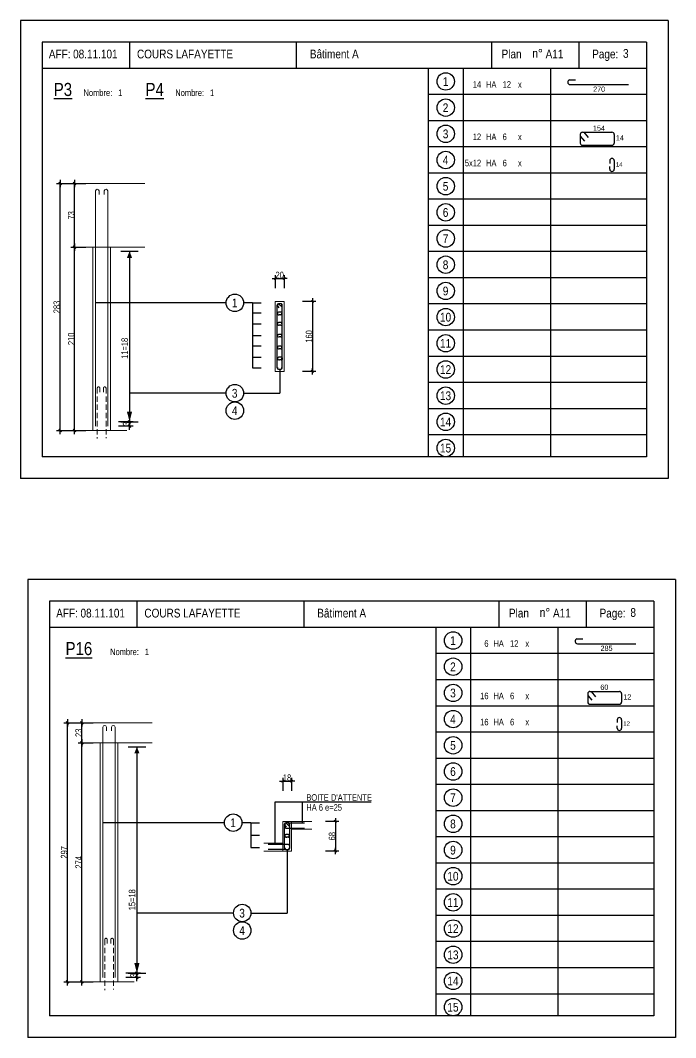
# Model space of a CAD drawing. Header units: metres. Extents: x -9927 to 45032, y -190416 to 12166.
# Drawn here: x 2849 to 4351, y -30222 to -27891 of the extents above; entities that cross this region are included whole.
import ezdxf
from ezdxf.enums import TextEntityAlignment as Align

# ---------------------------------------------------------------- set-up
doc = ezdxf.new("R2010")
doc.units = ezdxf.units.M
doc.header["$PDMODE"] = 65
doc.linetypes.add('CACHE2', pattern=[0.1875, 0.125, -0.0625])
for name, color, linetype in [('01_cote_gen', 4, 'Continuous'), ('01_fenetres', 171, 'Continuous'), ('01_linteaux', 3, 'Continuous'), ('01_sem', 42, 'Continuous'), ('01_texte', 230, 'Continuous'), ('AA_COTES', 2, 'Continuous')]:
    doc.layers.add(name, color=color, linetype=linetype)
doc.styles.add('STYLE2', font='ARIALN.TTF')
doc.dimstyles.new('JB25', dxfattribs={"dimscale": 0.1, "dimtxt": 150, "dimasz": 17, "dimexe": 0.1, "dimexo": 0.1, "dimgap": 0.09, "dimtad": 1, "dimdec": 1, "dimlfac": 0.5, "dimdsep": 46, "dimtxsty": 'STYLE2', "dimblk1": 'BOND_G', "dimblk2": 'BOND_D', "dimsah": 1, "dimcen": 1.5, "dimdle": 0.01, "dimse1": 1, "dimse2": 1, "dimclrd": 4, "dimclre": 2, "dimclrt": 5, "dimadec": 0, "dimazin": 0, "dimtfac": 2.333333, "dimtdec": 1, "dimtix": 1, "dimtmove": 2, "dimatfit": 3, "dimldrblk": 'BOND_G', "dimfxl": 1, "dimtolj": 1, "dimtzin": 0, "dimarcsym": 0})
doc.dimstyles.new('JB50', dxfattribs={"dimscale": 0.1, "dimtxt": 150, "dimasz": 15, "dimexe": 0.1, "dimexo": 0.1, "dimgap": 0.09, "dimtad": 1, "dimdec": 1, "dimdsep": 46, "dimtxsty": 'STYLE2', "dimblk1": 'BOND_G', "dimblk2": 'BOND_D', "dimsah": 1, "dimcen": 1.5, "dimdle": 0.01, "dimse1": 1, "dimse2": 1, "dimclrd": 4, "dimclre": 2, "dimclrt": 6, "dimazin": 2, "dimtfac": 2.333333, "dimtdec": 1, "dimtix": 1, "dimtmove": 2, "dimatfit": 3, "dimldrblk": 'BOND_G', "dimfxl": 1, "dimtolj": 1, "dimtzin": 0, "dimarcsym": 0})

# ---------------------------------------------------------------- blocks, each defined once
blk = doc.blocks.new('BOND_G')
at = {"layer": 'AA_COTES', "color": 0}
for p, q in [((0, -5), (0, 15)), ((5, 0), (-5, 0)), ((1.8, 1.8), (-1.8, -1.8))]:
    blk.add_line(p, q, dxfattribs=at)
blk = doc.blocks.new('BOND_D')
at = {"layer": 'AA_COTES', "color": 0}
for p, q in [((5, 0), (-5, 0)), ((-1.8, -1.8), (1.8, 1.8)), ((0, 5), (0, -15))]:
    blk.add_line(p, q, dxfattribs=at)
blk = doc.blocks.new('*D239')
at = {"layer": '01_cote_gen', "color": 4, "linetype": 'Continuous', "lineweight": -2, "transparency": 16777216}
blk.add_line((2940.4, -28828.9), (2940.4, -28266.3), dxfattribs=at)
at = {"layer": 'DEFPOINTS', "color": 0, "linetype": 'Continuous', "lineweight": 0, "transparency": 16777216}
for p in [(2940.4, -28264.6), (3055.5, -28264.6), (3015.5, -28830.6)]:
    blk.add_point(p, dxfattribs=at)
at = {"layer": '01_cote_gen', "color": 4, "linetype": 'Continuous', "lineweight": -2, "transparency": 16777216, "xscale": 1.7, "yscale": 1.7, "zscale": 1.7}
for name, p, rotation in [('BOND_D', (2940.4, -28264.6), 90), ('BOND_G', (2940.4, -28830.6), 270)]:
    blk.add_blockref(name, p, dxfattribs=dict(at, rotation=rotation))
at = {"layer": '01_cote_gen', "color": 5, "linetype": 'Continuous', "lineweight": 0, "transparency": 16777216, "insert": (2932.8, -28547.6), "char_height": 15, "attachment_point": 5, "rotation": 90, "style": 'STYLE2'}
blk.add_mtext('\\A1;283', dxfattribs=at)
blk = doc.blocks.new('*D240')
at = {"layer": '01_cote_gen', "color": 4, "linetype": 'Continuous', "lineweight": -2, "transparency": 16777216}
blk.add_line((2973.6, -28408.9), (2973.6, -28266.3), dxfattribs=at)
at = {"layer": 'DEFPOINTS', "color": 0, "linetype": 'Continuous', "lineweight": 0, "transparency": 16777216}
for p in [(2973.6, -28264.6), (3102.3, -28264.6), (3111.3, -28410.6)]:
    blk.add_point(p, dxfattribs=at)
at = {"layer": '01_cote_gen', "color": 4, "linetype": 'Continuous', "lineweight": -2, "transparency": 16777216, "xscale": 1.7, "yscale": 1.7, "zscale": 1.7}
for name, p, rotation in [('BOND_D', (2973.6, -28264.6), 90), ('BOND_G', (2973.6, -28410.6), 270)]:
    blk.add_blockref(name, p, dxfattribs=dict(at, rotation=rotation))
at = {"layer": '01_cote_gen', "color": 5, "linetype": 'Continuous', "lineweight": 0, "transparency": 16777216, "insert": (2965.9, -28337.6), "char_height": 15, "attachment_point": 5, "rotation": 90, "style": 'STYLE2'}
blk.add_mtext('\\A1;73', dxfattribs=at)
blk = doc.blocks.new('*D241')
at = {"layer": '01_cote_gen', "color": 4, "linetype": 'Continuous', "lineweight": -2, "transparency": 16777216}
blk.add_line((2973.6, -28828.9), (2973.6, -28412.3), dxfattribs=at)
at = {"layer": 'DEFPOINTS', "color": 0, "linetype": 'Continuous', "lineweight": 0, "transparency": 16777216}
for p in [(2973.6, -28410.6), (2982.1, -28410.6), (2991.7, -28830.6)]:
    blk.add_point(p, dxfattribs=at)
at = {"layer": '01_cote_gen', "color": 4, "linetype": 'Continuous', "lineweight": -2, "transparency": 16777216, "xscale": 1.7, "yscale": 1.7, "zscale": 1.7}
for name, p, rotation in [('BOND_D', (2973.6, -28410.6), 90), ('BOND_G', (2973.6, -28830.6), 270)]:
    blk.add_blockref(name, p, dxfattribs=dict(at, rotation=rotation))
at = {"layer": '01_cote_gen', "color": 5, "linetype": 'Continuous', "lineweight": 0, "transparency": 16777216, "insert": (2965.9, -28620.6), "char_height": 15, "attachment_point": 5, "rotation": 90, "style": 'STYLE2'}
blk.add_mtext('\\A1;210', dxfattribs=at)
blk = doc.blocks.new('*D242')
at = {"layer": '01_cote_gen', "color": 4, "linetype": 'Continuous', "lineweight": -2, "transparency": 16777216}
blk.add_line((3099.4, -28812.3), (3099.4, -28818.9), dxfattribs=at)
at = {"layer": 'DEFPOINTS', "color": 0, "linetype": 'Continuous', "lineweight": 0, "transparency": 16777216}
for p in [(3092.6, -28810.6), (3049.5, -28820.6), (3099.4, -28820.6)]:
    blk.add_point(p, dxfattribs=at)
at = {"layer": '01_cote_gen', "color": 4, "linetype": 'Continuous', "lineweight": -2, "transparency": 16777216, "xscale": 1.7, "yscale": 1.7, "zscale": 1.7}
for name, p, rotation in [('BOND_G', (3099.4, -28810.6), 90), ('BOND_D', (3099.4, -28820.6), 270)]:
    blk.add_blockref(name, p, dxfattribs=dict(at, rotation=rotation))
at = {"layer": '01_cote_gen', "color": 5, "linetype": 'Continuous', "lineweight": 0, "transparency": 16777216, "insert": (3091.8, -28815.6), "char_height": 15, "attachment_point": 5, "rotation": 90, "style": 'STYLE2'}
blk.add_mtext('\\A1;3', dxfattribs=at)
blk = doc.blocks.new('*D243')
at = {"layer": '01_cote_gen', "color": 4, "linetype": 'Continuous', "lineweight": -2, "transparency": 16777216}
blk.add_line((3435.1, -28482.1), (3452.1, -28482.1), dxfattribs=at)
at = {"layer": 'DEFPOINTS', "color": 0, "linetype": 'Continuous', "lineweight": 0, "transparency": 16777216}
for p in [(3453.6, -28482.1), (3433.6, -28535.1), (3453.6, -28535.1)]:
    blk.add_point(p, dxfattribs=at)
at = {"layer": '01_cote_gen', "color": 4, "linetype": 'Continuous', "lineweight": -2, "transparency": 16777216, "xscale": 1.5, "yscale": 1.5, "zscale": 1.5, "rotation": 180}
blk.add_blockref('BOND_G', (3433.6, -28482.1), dxfattribs=at)
at = {"layer": '01_cote_gen', "color": 4, "linetype": 'Continuous', "lineweight": -2, "transparency": 16777216, "xscale": 1.5, "yscale": 1.5, "zscale": 1.5}
blk.add_blockref('BOND_D', (3453.6, -28482.1), dxfattribs=at)
at = {"layer": '01_cote_gen', "color": 6, "linetype": 'Continuous', "lineweight": 0, "transparency": 16777216, "insert": (3443.6, -28474.4), "char_height": 15, "attachment_point": 5, "style": 'STYLE2'}
blk.add_mtext('\\A1;20', dxfattribs=at)
blk = doc.blocks.new('*D244')
at = {"layer": '01_cote_gen', "color": 4, "linetype": 'Continuous', "lineweight": -2, "transparency": 16777216}
blk.add_line((3518.6, -28536.6), (3518.6, -28693.6), dxfattribs=at)
at = {"layer": 'DEFPOINTS', "color": 0, "linetype": 'Continuous', "lineweight": 0, "transparency": 16777216}
for p in [(3453.6, -28535.1), (3453.6, -28695.1), (3518.6, -28695.1)]:
    blk.add_point(p, dxfattribs=at)
at = {"layer": '01_cote_gen', "color": 4, "linetype": 'Continuous', "lineweight": -2, "transparency": 16777216, "xscale": 1.5, "yscale": 1.5, "zscale": 1.5}
for name, p, rotation in [('BOND_G', (3518.6, -28535.1), 90), ('BOND_D', (3518.6, -28695.1), 270)]:
    blk.add_blockref(name, p, dxfattribs=dict(at, rotation=rotation))
at = {"layer": '01_cote_gen', "color": 6, "linetype": 'Continuous', "lineweight": 0, "transparency": 16777216, "insert": (3510.9, -28615.1), "char_height": 15, "attachment_point": 5, "rotation": 90, "style": 'STYLE2'}
blk.add_mtext('\\A1;160', dxfattribs=at)
blk = doc.blocks.new('*D270')
at = {"layer": '01_cote_gen', "color": 4, "linetype": 'Continuous', "lineweight": -2, "transparency": 16777216}
blk.add_line((3571.4, -29727.8), (3571.4, -29792.8), dxfattribs=at)
at = {"layer": 'DEFPOINTS', "color": 0, "linetype": 'Continuous', "lineweight": 0, "transparency": 16777216}
for p in [(3470.5, -29726.3), (3470.5, -29794.3), (3571.4, -29794.3)]:
    blk.add_point(p, dxfattribs=at)
at = {"layer": '01_cote_gen', "color": 4, "linetype": 'Continuous', "lineweight": -2, "transparency": 16777216, "xscale": 1.5, "yscale": 1.5, "zscale": 1.5}
for name, p, rotation in [('BOND_G', (3571.4, -29726.3), 90), ('BOND_D', (3571.4, -29794.3), 270)]:
    blk.add_blockref(name, p, dxfattribs=dict(at, rotation=rotation))
at = {"layer": '01_cote_gen', "color": 6, "linetype": 'Continuous', "lineweight": 0, "transparency": 16777216, "insert": (3563.7, -29760.3), "char_height": 15, "attachment_point": 5, "rotation": 90, "style": 'STYLE2'}
blk.add_mtext('\\A1;68', dxfattribs=at)
blk = doc.blocks.new('*D271')
at = {"layer": '01_cote_gen', "color": 4, "linetype": 'Continuous', "lineweight": -2, "transparency": 16777216}
blk.add_line((3452, -29634), (3469, -29634), dxfattribs=at)
at = {"layer": 'DEFPOINTS', "color": 0, "linetype": 'Continuous', "lineweight": 0, "transparency": 16777216}
for p in [(3470.5, -29634), (3450.5, -29687.9), (3470.5, -29687.9)]:
    blk.add_point(p, dxfattribs=at)
at = {"layer": '01_cote_gen', "color": 4, "linetype": 'Continuous', "lineweight": -2, "transparency": 16777216, "xscale": 1.5, "yscale": 1.5, "zscale": 1.5, "rotation": 180}
blk.add_blockref('BOND_G', (3450.5, -29634), dxfattribs=at)
at = {"layer": '01_cote_gen', "color": 4, "linetype": 'Continuous', "lineweight": -2, "transparency": 16777216, "xscale": 1.5, "yscale": 1.5, "zscale": 1.5}
blk.add_blockref('BOND_D', (3470.5, -29634), dxfattribs=at)
at = {"layer": '01_cote_gen', "color": 6, "linetype": 'Continuous', "lineweight": 0, "transparency": 16777216, "insert": (3460.5, -29626.3), "char_height": 15, "attachment_point": 5, "style": 'STYLE2'}
blk.add_mtext('\\A1;18', dxfattribs=at)
blk = doc.blocks.new('*D272')
at = {"layer": '01_cote_gen', "color": 4, "linetype": 'Continuous', "lineweight": -2, "transparency": 16777216}
blk.add_line((2957.4, -30092.6), (2957.4, -29502), dxfattribs=at)
at = {"layer": 'DEFPOINTS', "color": 0, "linetype": 'Continuous', "lineweight": 0, "transparency": 16777216}
for p in [(2957.4, -29500.3), (3072.5, -29500.3), (3032.5, -30094.3)]:
    blk.add_point(p, dxfattribs=at)
at = {"layer": '01_cote_gen', "color": 4, "linetype": 'Continuous', "lineweight": -2, "transparency": 16777216, "xscale": 1.7, "yscale": 1.7, "zscale": 1.7}
for name, p, rotation in [('BOND_D', (2957.4, -29500.3), 90), ('BOND_G', (2957.4, -30094.3), 270)]:
    blk.add_blockref(name, p, dxfattribs=dict(at, rotation=rotation))
at = {"layer": '01_cote_gen', "color": 5, "linetype": 'Continuous', "lineweight": 0, "transparency": 16777216, "insert": (2949.7, -29797.3), "char_height": 15, "attachment_point": 5, "rotation": 90, "style": 'STYLE2'}
blk.add_mtext('\\A1;297', dxfattribs=at)
blk = doc.blocks.new('*D273')
at = {"layer": '01_cote_gen', "color": 4, "linetype": 'Continuous', "lineweight": -2, "transparency": 16777216}
blk.add_line((2990.5, -29544.6), (2990.5, -29502), dxfattribs=at)
at = {"layer": 'DEFPOINTS', "color": 0, "linetype": 'Continuous', "lineweight": 0, "transparency": 16777216}
for p in [(2990.5, -29500.3), (3119.2, -29500.3), (3128.3, -29546.3)]:
    blk.add_point(p, dxfattribs=at)
at = {"layer": '01_cote_gen', "color": 4, "linetype": 'Continuous', "lineweight": -2, "transparency": 16777216, "xscale": 1.7, "yscale": 1.7, "zscale": 1.7}
for name, p, rotation in [('BOND_D', (2990.5, -29500.3), 90), ('BOND_G', (2990.5, -29546.3), 270)]:
    blk.add_blockref(name, p, dxfattribs=dict(at, rotation=rotation))
at = {"layer": '01_cote_gen', "color": 5, "linetype": 'Continuous', "lineweight": 0, "transparency": 16777216, "insert": (2982.9, -29523.3), "char_height": 15, "attachment_point": 5, "rotation": 90, "style": 'STYLE2'}
blk.add_mtext('\\A1;23', dxfattribs=at)
blk = doc.blocks.new('*D274')
at = {"layer": '01_cote_gen', "color": 4, "linetype": 'Continuous', "lineweight": -2, "transparency": 16777216}
blk.add_line((2990.5, -30092.6), (2990.5, -29548), dxfattribs=at)
at = {"layer": 'DEFPOINTS', "color": 0, "linetype": 'Continuous', "lineweight": 0, "transparency": 16777216}
for p in [(2990.5, -29546.3), (2999, -29546.3), (3008.7, -30094.3)]:
    blk.add_point(p, dxfattribs=at)
at = {"layer": '01_cote_gen', "color": 4, "linetype": 'Continuous', "lineweight": -2, "transparency": 16777216, "xscale": 1.7, "yscale": 1.7, "zscale": 1.7}
for name, p, rotation in [('BOND_D', (2990.5, -29546.3), 90), ('BOND_G', (2990.5, -30094.3), 270)]:
    blk.add_blockref(name, p, dxfattribs=dict(at, rotation=rotation))
at = {"layer": '01_cote_gen', "color": 5, "linetype": 'Continuous', "lineweight": 0, "transparency": 16777216, "insert": (2983, -29820.3), "char_height": 15, "attachment_point": 5, "rotation": 90, "style": 'STYLE2'}
blk.add_mtext('\\A1;274', dxfattribs=at)
blk = doc.blocks.new('*D275')
at = {"layer": '01_cote_gen', "color": 4, "linetype": 'Continuous', "lineweight": -2, "transparency": 16777216}
blk.add_line((3116.4, -30076), (3116.4, -30082.6), dxfattribs=at)
at = {"layer": 'DEFPOINTS', "color": 0, "linetype": 'Continuous', "lineweight": 0, "transparency": 16777216}
for p in [(3066.5, -30084.3), (3109.5, -30074.3), (3116.4, -30084.3)]:
    blk.add_point(p, dxfattribs=at)
at = {"layer": '01_cote_gen', "color": 4, "linetype": 'Continuous', "lineweight": -2, "transparency": 16777216, "xscale": 1.7, "yscale": 1.7, "zscale": 1.7}
for name, p, rotation in [('BOND_G', (3116.4, -30074.3), 90), ('BOND_D', (3116.4, -30084.3), 270)]:
    blk.add_blockref(name, p, dxfattribs=dict(at, rotation=rotation))
at = {"layer": '01_cote_gen', "color": 5, "linetype": 'Continuous', "lineweight": 0, "transparency": 16777216, "insert": (3108.7, -30079.3), "char_height": 15, "attachment_point": 5, "rotation": 90, "style": 'STYLE2'}
blk.add_mtext('\\A1;3', dxfattribs=at)

msp = doc.modelspace()

# ---------------------------------------------------------------- linework, layer by layer
at = {"layer": '01_cote_gen', "color": 2, "linetype": 'CACHE2', "lineweight": 0, "ltscale": 100}
for p, q in [((3025.54, -28733.63), (3025.54, -28849.2)), ((3031.54, -28733.63), (3031.54, -28742.6)), ((3039.54, -28733.63), (3039.54, -28742.6)), ((3045.54, -28733.63), (3045.54, -28848.34)), ((3042.47, -29997.26), (3042.47, -30112.83)), ((3048.47, -29997.26), (3048.47, -30006.23)), ((3056.47, -29997.26), (3056.47, -30006.23)), ((3062.47, -29997.26), (3062.47, -30111.98))]:
    msp.add_line(p, q, dxfattribs=at)
for centre in [(3028.54, -28733.63), (3042.54, -28733.63), (3045.47, -29997.26), (3059.47, -29997.26)]:
    msp.add_arc(centre, 3, 0, 180, dxfattribs=at)
at = {"layer": '01_fenetres', "ltscale": 30}
for p, q in [((4284.2, -27940.74), (2899.2, -27940.74)), ((2899.2, -27940.74), (2899.2, -28890.74)), ((2899.2, -27940.74), (2899.2, -28890.74)), ((2899.2, -27940.74), (2899.2, -28890.74)), ((3099.2, -27940.74), (3099.2, -28000.74)), ((3481.7, -27940.74), (3481.7, -28000.74)), ((3930.06, -28000.74), (3930.06, -27940.74)), ((4130.06, -28000.74), (4130.06, -27940.74)), ((4284.2, -27940.74), (4284.2, -28890.74)), ((4284.2, -28000.74), (2899.2, -28000.74)), ((4284.2, -28890.74), (2899.2, -28890.74)), ((4301.13, -29221.95), (2916.13, -29221.95)), ((2916.13, -29221.95), (2916.13, -30171.95)), ((2916.13, -29221.95), (2916.13, -30171.95)), ((2916.13, -29221.95), (2916.13, -30171.95)), ((3116.13, -29221.95), (3116.13, -29281.95)), ((3498.63, -29221.95), (3498.63, -29281.95)), ((3947, -29281.95), (3947, -29221.95)), ((4147, -29281.95), (4147, -29221.95)), ((4301.13, -29221.95), (4301.13, -30171.95)), ((4301.13, -29281.95), (2916.13, -29281.95)), ((4301.13, -30171.95), (2916.13, -30171.95))]:
    msp.add_line(p, q, dxfattribs=at)
at = {"layer": '01_linteaux', "linetype": 'Continuous'}
for p, q in [((4107.74, -28027), (4121.48, -28027)), ((4108.97, -28037.98), (4243.28, -28037.98)), ((4132.64, -28152.27), (4132.64, -28171.88)), ((4132.64, -28156.41), (4141.83, -28167.75)), ((4137.64, -28147.27), (4205.23, -28147.27)), ((4140.33, -28147.27), (4150.31, -28159.58)), ((4210.23, -28152.27), (4210.23, -28171.88)), ((4137.64, -28176.88), (4205.23, -28176.88)), ((4200.23, -28212.27), (4200.23, -28218.65)), ((4200.23, -28231.88), (4200.23, -28226.04)), ((4210.23, -28212.27), (4210.23, -28231.88)), ((4124.68, -29308.2), (4138.42, -29308.2)), ((4125.91, -29319.18), (4260.22, -29319.18)), ((4149.58, -29433.48), (4149.58, -29453.09)), ((4149.58, -29437.61), (4158.77, -29448.95)), ((4154.58, -29428.48), (4222.17, -29428.48)), ((4157.27, -29428.48), (4167.25, -29440.79)), ((4227.17, -29433.48), (4227.17, -29453.09)), ((4154.58, -29458.09), (4222.17, -29458.09)), ((4217.17, -29493.48), (4217.17, -29499.85)), ((4217.17, -29513.09), (4217.17, -29507.24)), ((4227.17, -29493.48), (4227.17, -29513.09))]:
    msp.add_line(p, q, dxfattribs=at)
for centre, start, end in [((4108.84, -28031.87), 102.77382, 192.77382), ((4108.97, -28032.98), 180, 270), ((4137.64, -28152.27), 90, 180), ((4205.23, -28152.27), 0, 90), ((4137.64, -28171.88), 180, 270), ((4205.23, -28171.88), 270, 0), ((4205.23, -28212.27), 90, 180), ((4205.23, -28212.27), 0, 90), ((4205.23, -28231.88), 180, 270), ((4205.23, -28231.88), 270, 0), ((4125.78, -29313.08), 102.77382, 192.77382), ((4125.91, -29314.18), 180, 270), ((4154.58, -29433.48), 90, 180), ((4222.17, -29433.48), 0, 90), ((4154.58, -29453.09), 180, 270), ((4222.17, -29453.09), 270, 0), ((4222.17, -29493.48), 90, 180), ((4222.17, -29493.48), 0, 90), ((4222.17, -29513.09), 180, 270), ((4222.17, -29513.09), 270, 0)]:
    msp.add_arc(centre, 5, start, end, dxfattribs=at)
at = {"layer": '01_sem', "color": 2, "lineweight": 0, "ltscale": 7}
for p, q in [((3015.54, -28264.63), (2999.1, -28264.63)), ((3134.72, -28264.63), (3015.54, -28264.63)), ((3021.54, -28281.59), (3021.54, -28820.63)), ((3029.54, -28281.59), (3029.54, -28289.99)), ((3041.54, -28281.59), (3041.54, -28289.99)), ((3049.54, -28281.59), (3049.54, -28820.63)), ((3015.54, -28410.63), (2999.1, -28410.63)), ((3015.54, -28410.63), (3015.54, -28830.63)), ((3134.72, -28410.63), (3015.54, -28410.63)), ((3055.54, -28410.63), (3055.54, -28830.63)), ((3433.6, -28695.11), (3433.6, -28535.1)), ((3453.6, -28535.1), (3433.6, -28535.1)), ((3433.6, -28695.11), (3433.6, -28535.1)), ((3453.6, -28535.1), (3433.6, -28535.1)), ((3453.6, -28695.11), (3453.6, -28535.1)), ((3433.6, -28695.11), (3453.6, -28695.11)), ((3433.6, -28695.11), (3453.6, -28695.11)), ((3093.09, -28830.63), (2979.36, -28830.63)), ((3032.47, -29500.26), (3016.03, -29500.26)), ((3151.65, -29500.26), (3032.47, -29500.26)), ((3038.47, -29510.45), (3038.47, -30084.26)), ((3046.47, -29510.45), (3046.47, -29518.86)), ((3058.47, -29510.45), (3058.47, -29518.86)), ((3066.47, -29510.45), (3066.47, -30084.26)), ((3032.47, -29546.26), (3016.03, -29546.26)), ((3032.47, -29546.26), (3032.47, -30094.26)), ((3151.65, -29546.26), (3032.47, -29546.26)), ((3072.47, -29546.26), (3072.47, -30094.26)), ((3450.54, -29794.31), (3450.54, -29726.31)), ((3470.54, -29726.31), (3450.54, -29726.31)), ((3450.54, -29794.31), (3450.54, -29726.31)), ((3470.54, -29726.31), (3450.54, -29726.31)), ((3470.54, -29794.31), (3470.54, -29726.31)), ((3470.54, -29726.31), (3517.62, -29726.31)), ((3470.54, -29744.31), (3517.62, -29744.31)), ((3450.54, -29776.31), (3407.24, -29776.31)), ((3450.54, -29794.31), (3407.24, -29794.31)), ((3450.54, -29794.31), (3470.54, -29794.31)), ((3450.54, -29794.31), (3470.54, -29794.31)), ((3110.02, -30094.26), (2996.3, -30094.26))]:
    msp.add_line(p, q, dxfattribs=at)
for centre in [(3025.54, -28281.59), (3045.54, -28281.59), (3042.47, -29510.45), (3062.47, -29510.45)]:
    msp.add_arc(centre, 4, 0, 180, dxfattribs=at)
at = {"layer": '01_texte', "ltscale": 30}
for p, q in [((2849.2, -27890.74), (2849.2, -28940.74)), ((4334.2, -27890.74), (2849.2, -27890.74)), ((4334.2, -27890.74), (4334.2, -28940.74)), ((3784.2, -28000.74), (3784.2, -28890.74)), ((3864.2, -28000.74), (3864.2, -28890.74)), ((4064.2, -28000.74), (4064.2, -28890.74)), ((4284.2, -28060.74), (3784.2, -28060.74)), ((4284.2, -28120.74), (3784.2, -28120.74)), ((4284.2, -28180.74), (3784.2, -28180.74)), ((4284.2, -28240.74), (3784.2, -28240.74)), ((4284.2, -28300.74), (3784.2, -28300.74)), ((4284.2, -28360.74), (3784.2, -28360.74)), ((3079.27, -28419.91), (3119.59, -28419.91)), ((3099.43, -28419.91), (3099.43, -28817.5)), ((4284.2, -28420.74), (3784.2, -28420.74)), ((4284.2, -28480.74), (3784.2, -28480.74)), ((3437.6, -28687.11), (3437.6, -28543.1)), ((3437.6, -28544.38), (3441.6, -28549.74)), ((3446.6, -28540.1), (3440.6, -28540.1)), ((3440.6, -28540.1), (3448.2, -28547.52)), ((3449.6, -28687.11), (3449.6, -28543.1)), ((4284.2, -28540.74), (3784.2, -28540.74)), ((3446.6, -28559.26), (3440.6, -28559.26)), ((3440.6, -28565.26), (3442.7, -28565.26)), ((3446.6, -28565.26), (3442.51, -28565.26)), ((3446.6, -28583.11), (3440.6, -28583.11)), ((3440.6, -28589.11), (3442.7, -28589.11)), ((3446.6, -28589.11), (3442.51, -28589.11)), ((4284.2, -28600.74), (3784.2, -28600.74)), ((3446.6, -28610.36), (3440.6, -28610.36)), ((3440.6, -28616.36), (3442.7, -28616.36)), ((3446.6, -28616.36), (3442.51, -28616.36)), ((3446.6, -28637.6), (3440.6, -28637.61)), ((3440.6, -28643.61), (3442.7, -28643.61)), ((3446.6, -28643.61), (3442.51, -28643.61)), ((3447.35, -28662.94), (3441.35, -28662.94)), ((3441.35, -28668.94), (3443.45, -28668.94)), ((3447.35, -28668.94), (3443.26, -28668.94)), ((4284.2, -28660.74), (3784.2, -28660.74)), ((3440.6, -28690.11), (3446.6, -28690.11)), ((4284.2, -28720.74), (3784.2, -28720.74)), ((4284.2, -28780.74), (3784.2, -28780.74)), ((3079.27, -28810.63), (3119.59, -28810.63)), ((4284.2, -28840.74), (3784.2, -28840.74)), ((4334.2, -28940.74), (2849.2, -28940.74)), ((2866.13, -29171.95), (2866.13, -30221.95)), ((4351.13, -29171.95), (2866.13, -29171.95)), ((4351.13, -29171.95), (4351.13, -30221.95)), ((3801.13, -29281.95), (3801.13, -30171.95)), ((3881.13, -29281.95), (3881.13, -30171.95)), ((4081.13, -29281.95), (4081.13, -30171.95)), ((4301.13, -29341.95), (3801.13, -29341.95)), ((4301.13, -29401.95), (3801.13, -29401.95)), ((4301.13, -29461.95), (3801.13, -29461.95)), ((4301.13, -29521.95), (3801.13, -29521.95)), ((3096.21, -29555.55), (3136.52, -29555.55)), ((3116.36, -29555.55), (3116.36, -30081.14)), ((4301.13, -29581.95), (3801.13, -29581.95)), ((4301.13, -29641.95), (3801.13, -29641.95)), ((4301.13, -29701.95), (3801.13, -29701.95)), ((3454.54, -29787.96), (3454.54, -29732.69)), ((3454.54, -29733.97), (3458.54, -29739.33)), ((3463.54, -29729.69), (3457.54, -29729.69)), ((3457.54, -29729.69), (3465.14, -29737.11)), ((3457.54, -29741.92), (3500.76, -29741.92)), ((3462.71, -29729.69), (3500.81, -29729.69)), ((3466.54, -29787.96), (3466.54, -29732.69)), ((3463.54, -29756.66), (3457.54, -29756.66)), ((3457.54, -29762.66), (3459.63, -29762.66)), ((3463.54, -29762.66), (3459.45, -29762.66)), ((4301.13, -29761.95), (3801.13, -29761.95)), ((3463.54, -29779.7), (3417.32, -29779.7)), ((3456.68, -29790.84), (3417.32, -29790.84)), ((3457.54, -29790.96), (3463.54, -29790.96)), ((4301.13, -29821.95), (3801.13, -29821.95)), ((4301.13, -29881.95), (3801.13, -29881.95)), ((4301.13, -29941.95), (3801.13, -29941.95)), ((4301.13, -30001.95), (3801.13, -30001.95)), ((4301.13, -30061.95), (3801.13, -30061.95)), ((3096.21, -30074.26), (3136.52, -30074.26)), ((4301.13, -30121.95), (3801.13, -30121.95)), ((4351.13, -30221.95), (2866.13, -30221.95))]:
    msp.add_line(p, q, dxfattribs=at)
at = {"layer": '01_texte'}
for p, q in [((3320.82, -28538.13), (3021.54, -28538.13)), ((3381.29, -28538.13), (3360.82, -28538.13)), ((3381.29, -28538.13), (3381.29, -28687.16)), ((3381.29, -28538.13), (3401.3, -28538.13)), ((3381.29, -28560.85), (3401.3, -28560.85)), ((3381.29, -28585.85), (3401.3, -28585.85)), ((3381.29, -28612.85), (3401.3, -28612.85)), ((3381.29, -28636.85), (3401.3, -28636.85)), ((3381.29, -28662.85), (3401.3, -28662.85)), ((3381.29, -28687.16), (3401.3, -28687.16)), ((3443.72, -28690.11), (3443.72, -28745.15)), ((3320.82, -28745.15), (3099.43, -28745.15)), ((3360.82, -28745.15), (3443.72, -28745.15)), ((3433.53, -29779.7), (3433.53, -29681.29)), ((3433.53, -29681.29), (3653.6, -29681.29)), ((3495.81, -29729.69), (3495.81, -29681.29)), ((3317.08, -29729.34), (3038.47, -29729.34)), ((3377.55, -29729.34), (3357.08, -29729.34)), ((3377.55, -29729.34), (3377.55, -29786.36)), ((3377.55, -29729.34), (3397.56, -29729.34)), ((3377.55, -29758.25), (3397.56, -29758.25)), ((3377.55, -29786.36), (3397.56, -29786.36)), ((3460.66, -29790.96), (3460.66, -29936.36)), ((3337.75, -29936.36), (3116.36, -29936.36)), ((3377.75, -29936.36), (3460.66, -29936.36))]:
    msp.add_line(p, q, dxfattribs=at)
at = {"layer": '01_texte', "ltscale": 30, "const_width": 1.5, "flags": 128}
for points in [[(3440.07, -28542.96, -1), (3438.57, -28542.96, -1)], [(3447.13, -28542.96, 1), (3448.63, -28542.96, 1)], [(3440.07, -28562.6, 1), (3438.57, -28562.6, 1)], [(3447.13, -28562.6, -1), (3448.63, -28562.6, -1)], [(3440.07, -28585.71, 1), (3438.57, -28585.71, 1)], [(3447.13, -28585.71, -1), (3448.63, -28585.71, -1)], [(3440.07, -28612.95, 1), (3438.57, -28612.95, 1)], [(3447.13, -28612.95, -1), (3448.63, -28612.95, -1)], [(3440.07, -28640.2, 1), (3438.57, -28640.2, 1)], [(3447.13, -28640.2, -1), (3448.63, -28640.2, -1)], [(3440.07, -28665.54, 1), (3438.57, -28665.54, 1)], [(3447.13, -28665.54, -1), (3448.63, -28665.54, -1)], [(3440.07, -28687.25, 1), (3438.57, -28687.25, 1)], [(3447.13, -28687.25, -1), (3448.63, -28687.25, -1)], [(3457.01, -29732.55, -1), (3455.51, -29732.55, -1)], [(3464.07, -29732.55, 1), (3465.57, -29732.55, 1)], [(3457.01, -29760.01, 1), (3455.51, -29760.01, 1)], [(3464.07, -29760.01, -1), (3465.57, -29760.01, -1)], [(3457.01, -29788.11, 1), (3455.51, -29788.11, 1)], [(3464.07, -29788.11, -1), (3465.57, -29788.11, -1)]]:
    msp.add_lwpolyline(points, format="xyb", close=True, dxfattribs=at)
at = {"layer": '01_texte'}
for centre in [(3824.2, -28030.74), (3824.2, -28090.74), (3824.2, -28150.74), (3824.2, -28210.74), (3824.2, -28270.74), (3824.2, -28330.74), (3824.2, -28390.74), (3824.2, -28450.74), (3824.2, -28510.74), (3340.82, -28538.13), (3824.2, -28570.74), (3824.2, -28630.74), (3824.2, -28690.74), (3340.82, -28745.15), (3824.2, -28750.74), (3340.82, -28785.15), (3824.2, -28810.74), (3824.2, -28870.74), (3841.13, -29311.95), (3841.13, -29371.95), (3841.13, -29431.95), (3841.13, -29491.95), (3841.13, -29551.95), (3841.13, -29611.95), (3841.13, -29671.95), (3337.08, -29729.34), (3841.13, -29731.95), (3841.13, -29791.95), (3841.13, -29851.95), (3841.13, -29911.95), (3357.75, -29936.36), (3841.13, -29971.95), (3357.75, -29976.36), (3841.13, -30031.95), (3841.13, -30091.95), (3841.13, -30151.95)]:
    msp.add_circle(centre, 20, dxfattribs=at)
at = {"layer": '01_texte', "ltscale": 30}
for centre, start, end in [((3440.6, -28543.1), 90.00091, 180), ((3446.6, -28543.1), 0, 90.00091), ((3440.6, -28562.26), 90.00091, 180), ((3440.6, -28562.26), 180, 269.99909), ((3446.6, -28562.26), 0, 90.00091), ((3446.6, -28562.26), 269.99909, 360), ((3440.6, -28586.11), 90.00091, 180), ((3440.6, -28586.11), 180, 269.99909), ((3446.6, -28586.11), 0, 90.00091), ((3446.6, -28586.11), 269.99909, 360), ((3440.6, -28613.36), 90.00091, 180), ((3440.6, -28613.36), 180, 269.99909), ((3446.6, -28613.36), 0, 90.00091), ((3446.6, -28613.36), 269.99909, 360), ((3440.6, -28640.61), 90.00091, 180), ((3440.6, -28640.61), 180, 269.99909), ((3446.6, -28640.6), 0, 90.00091), ((3446.6, -28640.61), 269.99909, 360), ((3441.35, -28665.94), 90.00091, 180), ((3441.35, -28665.94), 180, 269.99909), ((3447.35, -28665.94), 0, 90.00091), ((3447.35, -28665.94), 269.99909, 360), ((3440.6, -28687.11), 180, 270), ((3446.6, -28687.11), 270, 0), ((3457.54, -29732.69), 90.00091, 180), ((3457.54, -29738.92), 180, 269.99909), ((3463.54, -29732.69), 0, 90.00091), ((3457.54, -29759.66), 90.00091, 180), ((3457.54, -29759.66), 180, 269.99909), ((3463.54, -29759.66), 0, 90.00091), ((3463.54, -29759.66), 269.99909, 360), ((3457.54, -29787.96), 180, 270), ((3463.54, -29782.7), 0, 90), ((3463.54, -29787.96), 270, 0)]:
    msp.add_arc(centre, 3, start, end, dxfattribs=at)
for points in [[(3099.43, -28419.91), (3093.53, -28434.98), (3099.43, -28434.98)], [(3099.43, -28419.91), (3105.33, -28434.98), (3099.43, -28434.98)], [(3099.43, -28810.63), (3093.53, -28787.56), (3099.43, -28787.56)], [(3099.43, -28810.63), (3105.33, -28787.56), (3099.43, -28787.56)], [(3116.36, -29555.55), (3110.46, -29570.62), (3116.36, -29570.62)], [(3116.36, -29555.55), (3122.27, -29570.62), (3116.36, -29570.62)], [(3116.36, -30074.26), (3110.46, -30051.19), (3116.36, -30051.19)], [(3116.36, -30074.26), (3122.27, -30051.19), (3116.36, -30051.19)]]:
    msp.add_solid(points, dxfattribs=at)

# ---------------------------------------------------------------- texts
at = {"layer": '01_texte', "style": 'STYLE2'}
for s, height, p in [('AFF:', 20, (2914.49, -27977.9)), ('08.11.101', 20, (2970.16, -27977.9)), ('COURS LAFAYETTE', 20, (3116.54, -27977.9)), ('Bâtiment A', 20, (3512.64, -27977.9)), ('Plan', 20, (3952.11, -27977.9)), ('n%%D', 20, (4022.79, -27976.45)), ('A11', 20, (4053.14, -27977.9)), ('Page:', 20, (4159.78, -27977.9)), ('3', 20, (4230.46, -27976.45)), ('%%UP3', 30, (2925.77, -28064.14)), ('%%UP4', 30, (3136.11, -28064.14)), ('HA', 15, (3916.49, -28045.15)), ('12', 15, (3954.65, -28045.15)), ('270', 12, (4162.03, -28054.48)), ('Nombre:', 15, (2993.95, -28064.14)), ('1', 15, (3073.58, -28064.14)), ('Nombre:', 15, (3204.29, -28064.14)), ('1', 15, (3283.91, -28064.14)), ('154', 12, (4161.7, -28143.72)), ('HA', 15, (3916.49, -28165.15)), ('6', 15, (3954.65, -28165.15)), ('14', 12, (4214.21, -28165.93)), ('HA', 15, (3916.49, -28225.15)), ('6', 15, (3954.65, -28225.15)), ('14', 10, (4214.21, -28225.93)), ('AFF:', 20, (2931.43, -29259.1)), ('08.11.101', 20, (2987.09, -29259.1)), ('COURS LAFAYETTE', 20, (3133.48, -29259.1)), ('Bâtiment A', 20, (3529.58, -29259.1)), ('Plan', 20, (3969.04, -29259.1)), ('n%%D', 20, (4039.73, -29257.66)), ('A11', 20, (4070.07, -29259.1)), ('Page:', 20, (4176.71, -29259.1)), ('8', 20, (4247.4, -29257.66)), ('%%UP16', 30, (2952.84, -29345.34)), ('HA', 15, (3933.42, -29326.35)), ('12', 15, (3971.59, -29326.35)), ('285', 12, (4178.96, -29335.69)), ('Nombre:', 15, (3055.02, -29345.34)), ('1', 15, (3134.64, -29345.34)), ('60', 12, (4178.64, -29424.93)), ('HA', 15, (3933.42, -29446.35)), ('6', 15, (3971.59, -29446.35)), ('12', 12, (4231.15, -29447.13)), ('HA', 15, (3933.42, -29506.35)), ('6', 15, (3971.59, -29506.35)), ('12', 10, (4231.15, -29507.13)), ("BOITE D'ATTENTE", 15, (3504.63, -29679.1)), ('HA 6 e=25', 15, (3504.63, -29701.8))]:
    msp.add_text(s, height=height, dxfattribs=at).set_placement(p)
for s, p in [('1', (3823.79, -28030.97)), ('2', (3823.79, -28090.97)), ('3', (3823.79, -28150.97)), ('4', (3823.79, -28210.97)), ('5', (3823.79, -28270.97)), ('6', (3823.79, -28330.97)), ('7', (3823.79, -28390.97)), ('8', (3823.79, -28450.97)), ('9', (3823.79, -28510.97)), ('1', (3340.41, -28538.36)), ('10', (3823.79, -28570.97)), ('11', (3823.79, -28630.97)), ('12', (3823.79, -28690.97)), ('3', (3340.41, -28745.38)), ('13', (3823.79, -28750.97)), ('4', (3340.41, -28785.38)), ('14', (3823.79, -28810.97)), ('15', (3823.79, -28870.97)), ('1', (3840.73, -29312.17)), ('2', (3840.73, -29372.17)), ('3', (3840.73, -29432.17)), ('4', (3840.73, -29492.17)), ('5', (3840.73, -29552.17)), ('6', (3840.73, -29612.17)), ('7', (3840.73, -29672.17)), ('1', (3336.67, -29729.56)), ('8', (3840.73, -29732.17)), ('9', (3840.73, -29792.17)), ('10', (3840.73, -29852.17)), ('11', (3840.73, -29912.17)), ('3', (3357.35, -29936.58)), ('4', (3357.35, -29976.58)), ('12', (3840.73, -29972.17)), ('13', (3840.73, -30032.17)), ('14', (3840.73, -30092.17)), ('15', (3840.73, -30152.17))]:
    msp.add_text(s, height=20, dxfattribs=at).set_placement(p, align=Align.MIDDLE_CENTER)
for s, p in [('14', (3905.28, -28045.15)), ('12', (3905.28, -28165.15)), ('5x12', (3905.28, -28225.15)), ('6', (3922.22, -29326.35)), ('16', (3922.22, -29446.35)), ('16', (3922.22, -29506.35))]:
    msp.add_text(s, height=15, dxfattribs=at).set_placement(p, align=Align.RIGHT)
for p in [(3994.07, -28045.15), (3994.07, -28165.15), (3994.07, -28225.15), (4011, -29326.35), (4011, -29446.35), (4011, -29506.35)]:
    msp.add_text('x', height=15, dxfattribs=at).set_placement(p, align=Align.CENTER)
for s, p in [('11=18', (3095.82, -28666.49)), ('15=18', (3112.76, -29930.12))]:
    msp.add_text(s, height=15, rotation=90, dxfattribs=at).set_placement(p)

# ---------------------------------------------------------------- dimensions: what is measured, and where the dimension line sits
at = {"layer": '01_cote_gen', "linetype": 'Continuous', "lineweight": 0}
for base, p1, p2, dimstyle, picture, middle in [((2940.42, -28264.63), (3015.54, -28830.63), (3055.54, -28264.63), 'JB25', '*D239', (2932.75, -28547.63)), ((2973.6, -28264.63), (3111.32, -28410.63), (3102.26, -28264.63), 'JB25', '*D240', (2965.93, -28337.63)), ((2973.6, -28410.63), (2991.72, -28830.63), (2982.1, -28410.63), 'JB25', '*D241', (2965.93, -28620.63)), ((3518.6, -28695.11), (3453.6, -28535.1), (3453.6, -28695.11), 'JB50', '*D244', (3510.93, -28615.1)), ((2957.36, -29500.26), (3032.47, -30094.26), (3072.47, -29500.26), 'JB25', '*D272', (2949.69, -29797.26)), ((2990.53, -29500.26), (3128.26, -29546.26), (3119.2, -29500.26), 'JB25', '*D273', (2982.87, -29523.26)), ((2990.53, -29546.26), (3008.66, -30094.26), (2999.03, -29546.26), 'JB25', '*D274', (2982.99, -29820.26)), ((3571.38, -29794.31), (3470.54, -29726.31), (3470.54, -29794.31), 'JB50', '*D270', (3563.71, -29760.31))]:
    dim = msp.add_linear_dim(base=base, p1=p1, p2=p2, angle=90, dimstyle=dimstyle, dxfattribs=at)
    dim.commit()
    dim.dimension.update_dxf_attribs({"geometry": picture, "text_midpoint": middle})
dim = msp.add_linear_dim(base=(3453.6, -28482.1), p1=(3433.6, -28535.1), p2=(3453.6, -28535.1), dimstyle='JB50', dxfattribs=at)
dim.commit()
dim.dimension.update_dxf_attribs({"geometry": '*D243', "text_midpoint": (3443.6, -28474.44)})
for base, p1, p2, picture, middle in [((3099.43, -28820.63), (3092.6, -28810.63), (3049.54, -28820.63), '*D242', (3091.76, -28815.63)), ((3116.36, -30084.26), (3109.54, -30074.26), (3066.47, -30084.26), '*D275', (3108.7, -30079.26))]:
    dim = msp.add_linear_dim(base=base, p1=p1, p2=p2, angle=90, text='3', dimstyle='JB25', dxfattribs=at)
    dim.commit()
    dim.dimension.update_dxf_attribs({"geometry": picture, "text_midpoint": middle})
dim = msp.add_linear_dim(base=(3470.54, -29634), p1=(3450.54, -29687.88), p2=(3470.54, -29687.88), text='18', dimstyle='JB50', dxfattribs=at)
dim.commit()
dim.dimension.update_dxf_attribs({"geometry": '*D271', "text_midpoint": (3460.54, -29626.34)})

doc.saveas('drawing.dxf')
